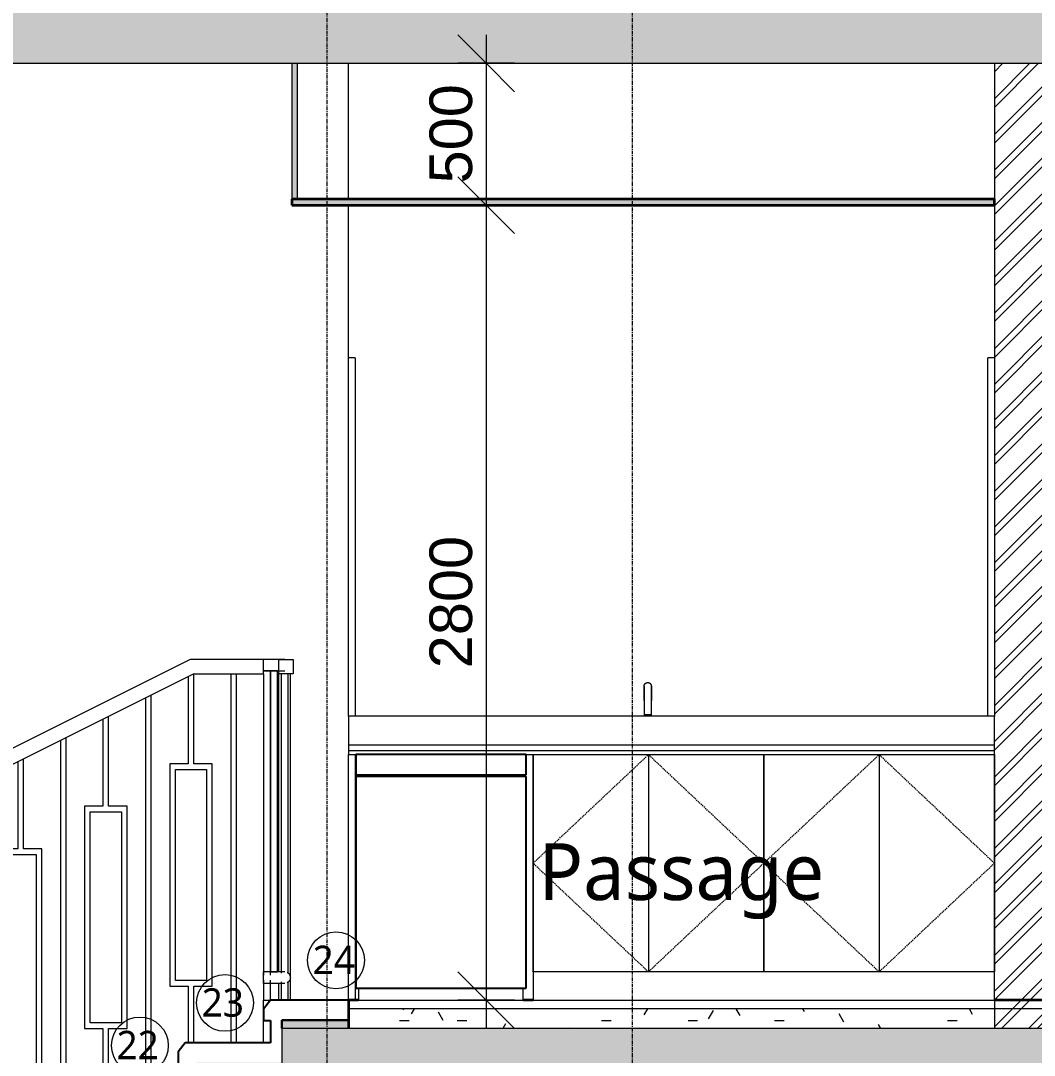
# Model space of a CAD drawing. Header units: millimetres. Extents: x -25665 to 60211, y -6376 to 13478.
# Drawn here: x 30751 to 34321, y 3856 to 7500 of the extents above; entities that cross this region are included whole.
import ezdxf

# ---------------------------------------------------------------- set-up
doc = ezdxf.new("R2010")
doc.units = ezdxf.units.MM
doc.linetypes.add('Grid Line', pattern=[22.225, 12.7, -3.175, 3.175, -3.175])
doc.linetypes.add('Hidden', pattern=[7.14375, 4.7625, -2.38125])
for name, color, linetype, lineweight in [('A-ANNO-DIMS', 211, 'Continuous', 9), ('A-ANNO-DIMS-100', 211, 'Continuous', 9), ('A-ANNO-NOTE', 131, 'Continuous', 9), ('A-AREA-IDEN', 2, 'Continuous', 9), ('A-CLNG', 13, 'Continuous', 9), ('A-CLNG-PATT', 13, 'Continuous', 35), ('A-DETL', 90, 'Continuous', 9), ('A-DETL-GENF', 92, 'Continuous', 9), ('A-DETL-MBND', 5, 'Continuous', 9), ('A-DETL-MEDM', 33, 'Continuous', 25), ('A-DETL-THIN', 151, 'Continuous', 9), ('A-DOOR', 31, 'Continuous', 9), ('A-FLOR', 192, 'Continuous', 9), ('A-FLOR-HRAL', 11, 'Continuous', 9), ('A-FLOR-MCUT', 51, 'Continuous', 9), ('A-FLOR-PATT', 8, 'Continuous', 35), ('A-GENM', 13, 'Continuous', 9), ('A-WALL', 113, 'Continuous', 9), ('A-WALL-PATT', 111, 'Continuous', 18), ('P-SANR-FIXT', 6, 'Continuous', 9), ('S-GRID', 1, 'Continuous', 9), ('S-STRS', 31, 'Continuous', 9)]:
    doc.layers.add(name, color=color, linetype=linetype, lineweight=lineweight)
doc.styles.add('Arial_4', font='arial.ttf', dxfattribs={"height": 150})
doc.styles.add('Lucida Sans Unicode', font='l_10646.ttf', dxfattribs={"height": 200})
doc.styles.add('Lucida Sans Unicode_1', font='l_10646.ttf', dxfattribs={"height": 100})
doc.dimstyles.new('100', dxfattribs={"dimscale": 304.8, "dimtxt": 153.03891, "dimasz": 0.656168, "dimexe": 0.328084, "dimexo": 0.0625, "dimgap": 0.016404, "dimtad": 1, "dimdec": 0, "dimzin": 0, "dimdsep": 46, "dimtxsty": 'Arial_4', "dimblk1": 'OBLIQUE', "dimblk2": 'OBLIQUE', "dimsah": 1, "dimcen": 0.09, "dimdle": 0.328084, "dimazin": 0, "dimtfac": 1, "dimtdec": 4, "dimtix": 1, "dimtmove": 0, "dimatfit": 3, "dimfxl": 0.328084, "dimfxlon": 1, "dimtvp": 1, "dimtolj": 1, "dimtzin": 0, "dimarcsym": 2})

# ---------------------------------------------------------------- blocks, each defined once
blk = doc.blocks.new('BEL-TD2-BED ROOM - TD3-V8-Section - B')
at = {"layer": 'A-DOOR'}
for p, q in [((-2818.9, 6313), (-2838.9, 6313)), ((-2813.9, 5050), (-2813.9, 6308)), ((-2813.9, 4050), (-2813.9, 4915))]:
    blk.add_line(p, q, dxfattribs=at)
blk.add_open_spline([(-2813.9, 6308), (-2813.9, 6308.4), (-2813.9, 6309.1), (-2814.2, 6309.9), (-2814.5, 6310.4), (-2814.7, 6310.8), (-2814.9, 6311.1), (-2815.2, 6311.5), (-2815.6, 6311.8), (-2815.9, 6312), (-2816.3, 6312.3), (-2816.9, 6312.6), (-2817.8, 6312.9), (-2818.4, 6313), (-2818.9, 6313)], degree=3, knots=[-1, -1, -1, -1, -0.833333, -0.75, -0.666667, -0.625, -0.583333, -0.5, -0.458333, -0.416667, -0.333333, -0.25, -0.166667, 0, 0, 0, 0], dxfattribs=at)
blk = doc.blocks.new('BEL-TD2-BED ROOM - TD3-1678525-Section - B')
at = {"layer": 'A-DOOR'}
for p, q in [((-588.9, 6308), (-588.9, 5050)), ((-563.9, 6313), (-583.9, 6313))]:
    blk.add_line(p, q, dxfattribs=at)
blk.add_open_spline([(-583.9, 6313), (-584.3, 6313), (-584.9, 6312.9), (-585.8, 6312.6), (-586.4, 6312.3), (-586.8, 6312), (-587.2, 6311.8), (-587.5, 6311.5), (-587.8, 6311.1), (-588, 6310.8), (-588.2, 6310.4), (-588.5, 6309.9), (-588.8, 6309.1), (-588.9, 6308.4), (-588.9, 6308)], degree=3, knots=[-1, -1, -1, -1, -0.833333, -0.75, -0.666667, -0.583333, -0.541667, -0.5, -0.416667, -0.375, -0.333333, -0.25, -0.166667, 0, 0, 0, 0], dxfattribs=at)
blk = doc.blocks.new('Railing - 25mm 2-634190-Section - B')
at = {"layer": 'A-FLOR-HRAL'}
for p, q in [((-3113.9, 5210), (-3113.9, 4150)), ((-3101.4, 5210), (-3113.9, 5210)), ((-3088.9, 5210), (-3101.4, 5210)), ((-3088.9, 4150), (-3088.9, 5210)), ((-3113.9, 4150), (-3101.4, 4150)), ((-3101.4, 4150), (-3088.9, 4150))]:
    blk.add_line(p, q, dxfattribs=at)
blk = doc.blocks.new('Railing - baluster-bel-40-634206-Section - B')
at = {"layer": 'A-FLOR-HRAL'}
blk.add_line((-3043.9, 4050), (-3043.9, 5200), dxfattribs=at)
blk = doc.blocks.new('Railing - 25mm 2-634180-Section - B')
at = {"layer": 'A-FLOR-HRAL'}
for p, q in [((-3076.4, 5200), (-3076.4, 4145.4)), ((-3051.4, 4145.4), (-3051.4, 5200)), ((-3076.4, 4114.6), (-3076.4, 4050)), ((-3051.4, 4050), (-3051.4, 4114.6))]:
    blk.add_line(p, q, dxfattribs=at)
blk = doc.blocks.new('Railing - 25mm 2-V9-Section - B')
at = {"layer": 'A-FLOR-HRAL'}
for p, q in [((-3126.4, 5210), (-3138.9, 5210)), ((-3138.9, 5200), (-3138.9, 4138.8)), ((-3113.9, 5210), (-3126.4, 5210)), ((-3113.9, 4138.8), (-3113.9, 5210)), ((-3138.9, 4121.2), (-3138.9, 4050)), ((-3113.9, 4050), (-3113.9, 4121.2)), ((-3138.9, 4050), (-3126.4, 4050)), ((-3126.4, 4050), (-3113.9, 4050))]:
    blk.add_line(p, q, dxfattribs=at)
blk = doc.blocks.new('Railing - Railing-453295-Section - B')
at = {"layer": 'A-FLOR-HRAL'}
for p, q in [((-3063.9, 4150), (-3138.9, 4150)), ((-3138.9, 4130), (-3138.9, 4150)), ((-3138.9, 4110), (-3138.9, 4130)), ((-3138.9, 4110), (-3063.9, 4110))]:
    blk.add_line(p, q, dxfattribs=at)
for points, knots in [([(-3055.3, 4148.1), (-3055.2, 4148), (-3054.7, 4147.8), (-3053.8, 4147.3), (-3052.7, 4146.6), (-3051.3, 4145.6), (-3050, 4144.5), (-3048.8, 4143.2), (-3047.7, 4141.8), (-3046.5, 4140), (-3045.3, 4137.7), (-3044.2, 4134.4), (-3043.9, 4131.7), (-3043.9, 4130)], [0.6414031, 0.6414031, 0.6414031, 0.6414031, 0.6458333, 0.6666667, 0.6875, 0.7083333, 0.75, 0.7708333, 0.7916667, 0.8333333, 0.875, 0.9166667, 1, 1, 1, 1]), ([(-3043.9, 4130), (-3043.9, 4128.3), (-3044.2, 4125.6), (-3045.3, 4122.3), (-3046.5, 4120), (-3047.7, 4118.2), (-3048.8, 4116.8), (-3050, 4115.5), (-3051.6, 4114.1), (-3053.5, 4112.9), (-3054.7, 4112.2), (-3055.2, 4112), (-3055.3, 4111.9)], [0, 0, 0, 0, 0.0833333, 0.125, 0.1666667, 0.2083333, 0.2291667, 0.25, 0.2916667, 0.3333333, 0.3541667, 0.3585969, 0.3585969, 0.3585969, 0.3585969])]:
    blk.add_open_spline(points, degree=3, knots=knots, dxfattribs=at)
for name in ['Railing - 25mm 2-V9-Section - B', 'Railing - 25mm 2-634190-Section - B', 'Railing - 25mm 2-634180-Section - B', 'Railing - baluster-bel-40-634206-Section - B']:
    blk.add_blockref(name, (0, 0))
blk = doc.blocks.new('Top Rail Type - Top Rail_Internal_-453499-Section - B')
at = {"layer": 'A-FLOR-HRAL'}
for p, q in [((-3063.9, 5250), (-3138.9, 5250)), ((-3138.9, 5210), (-3063.9, 5210))]:
    blk.add_line(p, q, dxfattribs=at)
blk = doc.blocks.new('Sink_Elkay_PSR_Series_11664 - PSR1918-979743-Section - B')
at = {"layer": 'P-SANR-FIXT'}
for p, q in [((-1797.8, 5105.6), (-1797.8, 5054.8)), ((-1772.4, 5054.8), (-1772.4, 5105.6)), ((-1785.1, 5054.8), (-1797.8, 5054.8)), ((-1797.8, 5054.2), (-1797.8, 5050)), ((-1772.4, 5054.8), (-1785.1, 5054.8)), ((-1772.4, 5050), (-1772.4, 5054.2))]:
    blk.add_line(p, q, dxfattribs=at)
at = {"layer": 'P-SANR-FIXT', "flags": 128}
for points in [[(-1797.8, 5156.4), (-1797.8, 5156.9), (-1797.7, 5157.4), (-1797.7, 5157.9), (-1797.6, 5158.4), (-1797.5, 5158.9), (-1797.4, 5159.4), (-1797.3, 5159.9), (-1797.1, 5160.4), (-1797, 5160.8), (-1796.8, 5161.3), (-1796.6, 5161.8), (-1796.4, 5162.2), (-1796.1, 5162.7), (-1795.8, 5163.1), (-1795.6, 5163.5), (-1795.3, 5164), (-1795, 5164.4), (-1794.6, 5164.7), (-1794.3, 5165.1), (-1793.9, 5165.5), (-1793.6, 5165.8), (-1793.2, 5166.2), (-1792.8, 5166.5), (-1792.4, 5166.8), (-1792, 5167.1), (-1791.5, 5167.3), (-1791.1, 5167.6), (-1790.6, 5167.8), (-1790.2, 5168), (-1789.7, 5168.2), (-1789.2, 5168.4), (-1788.7, 5168.5), (-1788.2, 5168.7), (-1787.7, 5168.8), (-1787.2, 5168.9), (-1786.7, 5169), (-1786.2, 5169), (-1785.7, 5169.1), (-1785.2, 5169.1), (-1785.1, 5169.1)], [(-1797.8, 5105.6), (-1797.8, 5107.6), (-1797.8, 5109.6), (-1797.8, 5111.7), (-1797.8, 5113.7), (-1797.8, 5115.7), (-1797.8, 5117.7), (-1797.8, 5119.6), (-1797.8, 5121.6), (-1797.8, 5123.5), (-1797.8, 5125.4), (-1797.8, 5127.2), (-1797.8, 5129), (-1797.8, 5130.8), (-1797.8, 5132.6), (-1797.8, 5134.3), (-1797.8, 5135.9), (-1797.8, 5137.5), (-1797.8, 5139.1), (-1797.8, 5140.6), (-1797.8, 5142), (-1797.8, 5143.4), (-1797.8, 5144.7), (-1797.8, 5146), (-1797.8, 5147.2), (-1797.8, 5148.3), (-1797.8, 5149.4), (-1797.8, 5150.4), (-1797.8, 5151.3), (-1797.8, 5152.1), (-1797.8, 5152.9), (-1797.8, 5153.6), (-1797.8, 5154.2), (-1797.8, 5154.8), (-1797.8, 5155.3), (-1797.8, 5155.6), (-1797.8, 5155.9), (-1797.8, 5156.2), (-1797.8, 5156.3), (-1797.8, 5156.4), (-1797.8, 5156.4)], [(-1797.8, 5156.4), (-1797.8, 5156.3), (-1797.8, 5156.2), (-1797.8, 5156), (-1797.8, 5155.7), (-1797.8, 5155.4), (-1797.8, 5154.9), (-1797.8, 5154.4), (-1797.8, 5153.8), (-1797.8, 5153.1), (-1797.8, 5152.4), (-1797.8, 5151.5), (-1797.8, 5150.6), (-1797.8, 5149.7), (-1797.8, 5148.6), (-1797.8, 5147.5), (-1797.8, 5146.3), (-1797.8, 5145.1), (-1797.8, 5143.8), (-1797.8, 5142.4), (-1797.8, 5141), (-1797.8, 5139.5), (-1797.8, 5137.9), (-1797.8, 5136.4), (-1797.8, 5134.7), (-1797.8, 5133), (-1797.8, 5131.3), (-1797.8, 5129.5), (-1797.8, 5127.7), (-1797.8, 5125.9), (-1797.8, 5124), (-1797.8, 5122.1), (-1797.8, 5120.1), (-1797.8, 5118.2), (-1797.8, 5116.2), (-1797.8, 5114.2), (-1797.8, 5112.2), (-1797.8, 5110.2), (-1797.8, 5108.2), (-1797.8, 5106.1), (-1797.8, 5105.6)], [(-1785.1, 5169.1), (-1784.6, 5169.1), (-1784.1, 5169), (-1783.6, 5169), (-1783.1, 5168.9), (-1782.6, 5168.8), (-1782.1, 5168.7), (-1781.6, 5168.6), (-1781.1, 5168.4), (-1780.6, 5168.3), (-1780.1, 5168.1), (-1779.7, 5167.9), (-1779.2, 5167.6), (-1778.8, 5167.4), (-1778.3, 5167.1), (-1777.9, 5166.9), (-1777.5, 5166.6), (-1777.1, 5166.3), (-1776.7, 5165.9), (-1776.3, 5165.6), (-1776, 5165.2), (-1775.6, 5164.9), (-1775.3, 5164.5), (-1775, 5164.1), (-1774.7, 5163.7), (-1774.4, 5163.2), (-1774.1, 5162.8), (-1773.9, 5162.4), (-1773.7, 5161.9), (-1773.4, 5161.4), (-1773.3, 5161), (-1773.1, 5160.5), (-1772.9, 5160), (-1772.8, 5159.5), (-1772.7, 5159), (-1772.6, 5158.5), (-1772.5, 5158), (-1772.4, 5157.5), (-1772.4, 5157), (-1772.4, 5156.5), (-1772.4, 5156.4)], [(-1772.4, 5105.6), (-1772.4, 5107.6), (-1772.4, 5109.6), (-1772.4, 5111.7), (-1772.4, 5113.7), (-1772.4, 5115.7), (-1772.4, 5117.7), (-1772.4, 5119.6), (-1772.4, 5121.6), (-1772.4, 5123.5), (-1772.4, 5125.4), (-1772.4, 5127.2), (-1772.4, 5129), (-1772.4, 5130.8), (-1772.4, 5132.6), (-1772.4, 5134.3), (-1772.4, 5135.9), (-1772.4, 5137.5), (-1772.4, 5139.1), (-1772.4, 5140.6), (-1772.4, 5142), (-1772.4, 5143.4), (-1772.4, 5144.7), (-1772.4, 5146), (-1772.4, 5147.2), (-1772.4, 5148.3), (-1772.4, 5149.4), (-1772.4, 5150.4), (-1772.4, 5151.3), (-1772.4, 5152.1), (-1772.4, 5152.9), (-1772.4, 5153.6), (-1772.4, 5154.2), (-1772.4, 5154.8), (-1772.4, 5155.3), (-1772.4, 5155.6), (-1772.4, 5155.9), (-1772.4, 5156.2), (-1772.4, 5156.3), (-1772.4, 5156.4), (-1772.4, 5156.4)], [(-1772.4, 5156.4), (-1772.4, 5156.3), (-1772.4, 5156.2), (-1772.4, 5156), (-1772.4, 5155.7), (-1772.4, 5155.4), (-1772.4, 5154.9), (-1772.4, 5154.4), (-1772.4, 5153.8), (-1772.4, 5153.1), (-1772.4, 5152.4), (-1772.4, 5151.5), (-1772.4, 5150.6), (-1772.4, 5149.7), (-1772.4, 5148.6), (-1772.4, 5147.5), (-1772.4, 5146.3), (-1772.4, 5145.1), (-1772.4, 5143.8), (-1772.4, 5142.4), (-1772.4, 5141), (-1772.4, 5139.5), (-1772.4, 5137.9), (-1772.4, 5136.4), (-1772.4, 5134.7), (-1772.4, 5133), (-1772.4, 5131.3), (-1772.4, 5129.5), (-1772.4, 5127.7), (-1772.4, 5125.9), (-1772.4, 5124), (-1772.4, 5122.1), (-1772.4, 5120.1), (-1772.4, 5118.2), (-1772.4, 5116.2), (-1772.4, 5114.2), (-1772.4, 5112.2), (-1772.4, 5110.2), (-1772.4, 5108.2), (-1772.4, 5106.1), (-1772.4, 5105.6)]]:
    blk.add_lwpolyline(points, dxfattribs=at)
blk = doc.blocks.new('handrail - handrail-1661725-Section - B')
at = {"layer": 'A-GENM'}
for p, q in [((-3397.1, 5250), (-5813.9, 4041.6)), ((-3138.9, 5250), (-3397.1, 5250)), ((-3138.9, 5200), (-3138.9, 5250)), ((-5813.9, 3985.7), (-3385.3, 5200)), ((-3403.9, 5190.7), (-3403.9, 4883.2)), ((-3385.3, 5200), (-3138.9, 5200)), ((-3383.9, 4883.2), (-3383.9, 5200)), ((-3253.9, 5200), (-3253.9, 3900)), ((-3233.9, 3900), (-3233.9, 5200)), ((-3553.9, 5115.7), (-3553.9, 3750)), ((-3533.9, 3750), (-3533.9, 5125.7)), ((-3703.9, 5040.7), (-3703.9, 4733.2)), ((-3683.9, 4733.2), (-3683.9, 5050.7)), ((-3853.9, 4965.7), (-3853.9, 3600)), ((-3833.9, 3600), (-3833.9, 4975.7)), ((-4003.9, 4890.7), (-4003.9, 4583.2)), ((-3983.9, 4583.2), (-3983.9, 4900.7)), ((-3403.9, 4883.2), (-3468.9, 4883.2)), ((-3468.9, 4883.2), (-3468.9, 4100)), ((-3318.9, 4883.2), (-3383.9, 4883.2)), ((-3318.9, 4100), (-3318.9, 4883.2)), ((-3448.9, 4120), (-3448.9, 4863.2)), ((-3448.9, 4863.2), (-3338.9, 4863.2)), ((-3338.9, 4863.2), (-3338.9, 4120)), ((-4153.9, 4815.7), (-4153.9, 3450)), ((-4133.9, 3450), (-4133.9, 4825.7)), ((-4303.9, 4740.7), (-4303.9, 4433.2)), ((-4283.9, 4433.2), (-4283.9, 4750.7)), ((-3703.9, 4733.2), (-3768.9, 4733.2)), ((-3768.9, 4733.2), (-3768.9, 3950)), ((-3748.9, 3970), (-3748.9, 4713.2)), ((-3748.9, 4713.2), (-3638.9, 4713.2)), ((-3618.9, 4733.2), (-3683.9, 4733.2)), ((-3638.9, 4713.2), (-3638.9, 3970)), ((-3618.9, 3950), (-3618.9, 4733.2)), ((-4453.9, 4665.7), (-4453.9, 3300)), ((-4433.9, 3300), (-4433.9, 4675.7)), ((-4583.9, 4283.2), (-4583.9, 4600.7)), ((-4603.9, 4590.7), (-4603.9, 4283.2)), ((-4003.9, 4583.2), (-4068.9, 4583.2)), ((-4068.9, 4583.2), (-4068.9, 3800)), ((-4048.9, 3820), (-4048.9, 4563.2)), ((-4048.9, 4563.2), (-3938.9, 4563.2)), ((-3918.9, 4583.2), (-3983.9, 4583.2)), ((-3938.9, 4563.2), (-3938.9, 3820)), ((-3918.9, 3800), (-3918.9, 4583.2)), ((-4733.9, 3150), (-4733.9, 4525.7)), ((-4753.9, 4515.7), (-4753.9, 3150)), ((-4883.9, 4133.2), (-4883.9, 4450.7)), ((-4903.9, 4440.7), (-4903.9, 4133.2)), ((-4303.9, 4433.2), (-4368.9, 4433.2)), ((-4368.9, 4433.2), (-4368.9, 3650)), ((-4348.9, 3670), (-4348.9, 4413.2)), ((-4348.9, 4413.2), (-4238.9, 4413.2)), ((-4218.9, 4433.2), (-4283.9, 4433.2)), ((-4238.9, 4413.2), (-4238.9, 3670)), ((-4218.9, 3650), (-4218.9, 4433.2)), ((-5033.9, 3000), (-5033.9, 4375.7)), ((-5053.9, 4365.7), (-5053.9, 3000)), ((-5183.9, 3983.2), (-5183.9, 4300.7)), ((-5203.9, 4290.7), (-5203.9, 3983.2)), ((-4603.9, 4283.2), (-4668.9, 4283.2)), ((-4668.9, 4283.2), (-4668.9, 3500)), ((-4518.9, 4283.2), (-4583.9, 4283.2)), ((-4518.9, 3500), (-4518.9, 4283.2)), ((-4648.9, 3520), (-4648.9, 4263.2)), ((-4648.9, 4263.2), (-4538.9, 4263.2)), ((-4538.9, 4263.2), (-4538.9, 3520)), ((-5353.9, 4215.7), (-5353.9, 2850)), ((-5333.9, 2850), (-5333.9, 4225.7)), ((-5503.9, 4140.7), (-5503.9, 3833.2)), ((-5483.9, 3833.2), (-5483.9, 4150.7)), ((-4903.9, 4133.2), (-4968.9, 4133.2)), ((-4968.9, 4133.2), (-4968.9, 3350)), ((-4818.9, 4133.2), (-4883.9, 4133.2)), ((-4818.9, 3350), (-4818.9, 4133.2)), ((-3338.9, 4120), (-3448.9, 4120)), ((-4948.9, 3370), (-4948.9, 4113.2)), ((-4948.9, 4113.2), (-4838.9, 4113.2)), ((-4838.9, 4113.2), (-4838.9, 3370)), ((-3468.9, 4100), (-3403.9, 4100)), ((-3403.9, 4100), (-3403.9, 3900)), ((-3383.9, 3900), (-3383.9, 4100)), ((-3383.9, 4100), (-3318.9, 4100)), ((-5653.9, 4065.7), (-5653.9, 2700)), ((-5633.9, 2700), (-5633.9, 4075.7)), ((-5813.9, 4041.6), (-5813.9, 3985.7)), ((-5813.9, 3985.7), (-5813.9, 2700)), ((-5793.9, 2700), (-5793.9, 3995.7)), ((-5203.9, 3983.2), (-5268.9, 3983.2)), ((-5268.9, 3983.2), (-5268.9, 3200)), ((-5118.9, 3983.2), (-5183.9, 3983.2)), ((-5118.9, 3200), (-5118.9, 3983.2)), ((-5248.9, 3220), (-5248.9, 3963.2)), ((-5248.9, 3963.2), (-5138.9, 3963.2)), ((-5138.9, 3963.2), (-5138.9, 3220)), ((-3768.9, 3950), (-3703.9, 3950)), ((-3638.9, 3970), (-3748.9, 3970)), ((-3703.9, 3950), (-3703.9, 3750)), ((-3683.9, 3750), (-3683.9, 3950)), ((-3683.9, 3950), (-3618.9, 3950)), ((-5503.9, 3833.2), (-5568.9, 3833.2)), ((-5568.9, 3833.2), (-5568.9, 3050)), ((-5418.9, 3833.2), (-5483.9, 3833.2)), ((-5418.9, 3050), (-5418.9, 3833.2)), ((-5548.9, 3070), (-5548.9, 3813.2)), ((-5548.9, 3813.2), (-5438.9, 3813.2)), ((-5438.9, 3813.2), (-5438.9, 3070)), ((-4068.9, 3800), (-4003.9, 3800)), ((-3938.9, 3820), (-4048.9, 3820)), ((-4003.9, 3800), (-4003.9, 3600)), ((-3983.9, 3600), (-3983.9, 3800)), ((-3983.9, 3800), (-3918.9, 3800)), ((-4368.9, 3650), (-4303.9, 3650)), ((-4238.9, 3670), (-4348.9, 3670)), ((-4303.9, 3650), (-4303.9, 3450)), ((-4283.9, 3450), (-4283.9, 3650)), ((-4283.9, 3650), (-4218.9, 3650)), ((-4668.9, 3500), (-4603.9, 3500)), ((-4538.9, 3520), (-4648.9, 3520)), ((-4603.9, 3500), (-4603.9, 3300)), ((-4583.9, 3300), (-4583.9, 3500)), ((-4583.9, 3500), (-4518.9, 3500)), ((-4838.9, 3370), (-4948.9, 3370)), ((-4968.9, 3350), (-4903.9, 3350)), ((-4903.9, 3350), (-4903.9, 3150)), ((-4883.9, 3150), (-4883.9, 3350)), ((-4883.9, 3350), (-4818.9, 3350)), ((-5138.9, 3220), (-5248.9, 3220)), ((-5268.9, 3200), (-5203.9, 3200)), ((-5203.9, 3200), (-5203.9, 3000)), ((-5183.9, 3000), (-5183.9, 3200)), ((-5183.9, 3200), (-5118.9, 3200)), ((-5438.9, 3070), (-5548.9, 3070)), ((-5568.9, 3050), (-5503.9, 3050)), ((-5503.9, 3050), (-5503.9, 2850)), ((-5483.9, 2850), (-5483.9, 3050)), ((-5483.9, 3050), (-5418.9, 3050))]:
    blk.add_line(p, q, dxfattribs=at)
blk = doc.blocks.new('handrail2 - handrail-1719077-Section - B')
at = {"layer": 'A-GENM'}
for p, q in [((-3083.9, 5200), (-3083.9, 5250)), ((-3083.9, 5250), (-3033.9, 5250)), ((-3033.9, 5250), (-3033.9, 5200)), ((-3033.9, 5200), (-3083.9, 5200)), ((-3083.9, 4149.8), (-3083.9, 5200)), ((-3083.9, 4050), (-3083.9, 4110.2))]:
    blk.add_line(p, q, dxfattribs=at)
blk = doc.blocks.new('Kit_Cabinet-Elevation-2d - Kit_Cabinet-Elevation-2d-980966-Section - B')
at = {"layer": 'A-DETL-GENF', "linetype": 'Hidden'}
for p, q in [((-1376.4, 4532.5), (-970.1, 4915)), ((-563.9, 4532.5), (-970.1, 4915)), ((-970.1, 4150), (-1376.4, 4532.5)), ((-563.9, 4532.5), (-970.1, 4150))]:
    blk.add_line(p, q, dxfattribs=at)
at = {"layer": 'A-DETL-GENF'}
for p, q in [((-970.1, 4915), (-970.1, 4150)), ((-563.9, 4150), (-563.9, 4915)), ((-563.9, 4915), (-563.9, 4150))]:
    blk.add_line(p, q, dxfattribs=at)
blk = doc.blocks.new('Kit_Cabinet-Elevation-2d - Kit_Cabinet-Elevation-2d-V10-Section - B')
at = {"layer": 'A-DETL-GENF'}
for p, q in [((-2188.9, 4915), (-2188.9, 4150)), ((-2188.9, 4150), (-2188.9, 4915)), ((-1782.6, 4915), (-1782.6, 4150)), ((-1376.4, 4150), (-1376.4, 4915)), ((-1376.4, 4915), (-1376.4, 4150))]:
    blk.add_line(p, q, dxfattribs=at)
at = {"layer": 'A-DETL-GENF', "linetype": 'Hidden'}
for p, q in [((-2188.9, 4532.5), (-1782.6, 4915)), ((-1376.4, 4532.5), (-1782.6, 4915)), ((-1782.6, 4150), (-2188.9, 4532.5)), ((-1376.4, 4532.5), (-1782.6, 4150))]:
    blk.add_line(p, q, dxfattribs=at)
blk = doc.blocks.new('DIMBLOCK50-Section - B')
at = {"layer": 'A-ANNO-DIMS-100', "transparency": 16777216}
for p, q in [((32390.1, 7350), (32290.1, 7450)), ((32390.1, 7450), (32390.1, 6850)), ((32490.1, 7350), (32290.1, 7350)), ((32390.1, 7350), (32490.1, 7250)), ((32390.1, 7350), (32490.1, 7350)), ((32390.1, 6850), (32290.1, 6950)), ((32490.1, 6850), (32290.1, 6850)), ((32390.1, 6850), (32490.1, 6750)), ((32390.1, 6850), (32490.1, 6850))]:
    blk.add_line(p, q, dxfattribs=at)
at = {"layer": 'A-ANNO-DIMS-100', "color": 0, "transparency": 16777216, "insert": (32190.4, 6926.9), "char_height": 150, "width": 415.324, "attachment_point": 1, "rotation": 90, "line_spacing_factor": 0.941778, "style": 'Arial_4'}
blk.add_mtext('500', dxfattribs=at)
blk = doc.blocks.new('_Oblique')
at = {"color": 0, "linetype": 'ByBlock', "lineweight": -2}
blk.add_line((-0.5, -0.5), (0.5, 0.5), dxfattribs=at)
blk = doc.blocks.new('DIMBLOCK51-Section - B')
at = {"layer": 'A-ANNO-DIMS-100', "transparency": 16777216}
for p, q in [((32390.1, 6850), (32290.1, 6950)), ((32490.1, 6850), (32290.1, 6850)), ((32390.1, 6850), (32390.1, 3950)), ((32390.1, 6850), (32490.1, 6750)), ((32390.1, 6850), (32490.1, 6850)), ((32390.1, 4050), (32290.1, 4150)), ((32490.1, 4050), (32290.1, 4050)), ((32390.1, 4050), (32490.1, 3950)), ((32390.1, 4050), (32490.1, 4050))]:
    blk.add_line(p, q, dxfattribs=at)
at = {"layer": 'A-ANNO-DIMS-100', "color": 0, "transparency": 16777216, "insert": (32190.4, 5219.3), "char_height": 150, "width": 553.765, "attachment_point": 1, "rotation": 90, "line_spacing_factor": 0.941778, "style": 'Arial_4'}
blk.add_mtext('2800', dxfattribs=at)
blk = doc.blocks.new('step-numbering - External finishes-tag-1023582-Section - B')
at = {"layer": 'A-ANNO-NOTE'}
blk.add_circle((-3013.9, 595.1), 100, dxfattribs=at)

msp = doc.modelspace()

# ---------------------------------------------------------------- hatches: boundary and pattern name
at = {"layer": 'A-CLNG-PATT', "lineweight": 9}
msp.add_hatch(color=256, dxfattribs=at).paths.add_polyline_path([(31734.7, 6850), (34180.3, 6850), (34180.3, 6870), (31705.3, 6870), (31705.3, 6850)])
at = {"layer": 'A-DETL-GENF'}
for points in [[(38402.3, 6850), (38480.3, 6850), (38480.3, 8750), (38280.3, 8750), (38280.3, 7550), (30967.8, 7550), (30967.8, 8150), (30667.8, 8150), (30667.8, 7550), (29967.8, 7550), (29967.8, 8150), (29667.8, 8150), (29667.8, 7550), (27705.3, 7550), (27705.3, 9350), (27505.3, 9350), (27505.3, 6850), (27705.3, 6850), (27705.3, 7350), (38230.3, 7350), (38230.3, 6850), (38280.3, 6850)], [(27636.2, 1780), (27705.3, 1780), (27705.3, 2320), (29041.6, 2320), (31901.6, 3750), (38230.3, 3750), (38230.3, 3250), (38480.3, 3250), (38480.3, 3950), (31670.3, 3950), (31670.3, 3830), (31370.3, 3830), (31370.3, 3680), (31070.3, 3680), (31070.3, 3530), (30770.3, 3530), (30770.3, 3380), (30470.3, 3380), (30470.3, 3230), (30170.3, 3230), (30170.3, 3080), (29870.3, 3080), (29870.3, 2930), (29570.3, 2930), (29570.3, 2780), (29270.3, 2780), (29270.3, 2630), (28970.3, 2630), (28970.3, 2480), (27505.3, 2480), (27505.3, 1780)]]:
    msp.add_hatch(color=253, dxfattribs=at).paths.add_polyline_path(points)
at = {"layer": 'A-FLOR-PATT', "lineweight": 9}
h = msp.add_hatch(dxfattribs=at)
h.set_pattern_fill('FP_23', color=256, style=0, pattern_type=2)
h.set_pattern_definition([(0, (33405.6, 4690), (406.4, 101.6), [33.528, -271.272, 33.528, -271.272, -1625.6]), (0, (33405.6, 4690), (406.4, 101.6), [-609.6, 33.528, -576.072, 33.528, -271.272, -711.2]), (0, (33405.6, 4690), (406.4, 101.6), [-1524, 33.528, -169.672, 33.528, -474.472]), (120, (33558, 4740.8), (-291.1882, 301.1527), [33.528, -271.272, 33.528, -271.272, -1625.6]), (120, (33558, 4740.8), (-291.1882, 301.1527), [-609.6, 33.528, -576.072, 33.528, -271.272, -711.2]), (120, (33558, 4740.8), (-291.1882, 301.1527), [-1524, 33.528, -169.672, 33.528, -474.472]), (240, (33608.8, 4944), (-115.2118, -402.7527), [33.528, -271.272, 33.528, -271.272, -1625.6]), (240, (33608.8, 4944), (-115.2118, -402.7527), [-609.6, 33.528, -576.072, 33.528, -271.272, -711.2]), (240, (33608.8, 4944), (-115.2118, -402.7527), [-1524, 33.528, -169.672, 33.528, -474.472])])
h.paths.add_polyline_path([(31905.3, 3950), (34180.3, 3950), (34180.3, 4020), (31905.3, 4020), (31905.3, 3970.3)])
h.paths.add_polyline_path([(37353, 3950), (38230.3, 3950), (38230.3, 4020), (36380.3, 4020), (36380.3, 3950), (37049.3, 3950)])
h.paths.add_polyline_path([(34380.3, 3950), (36280.3, 3950), (36280.3, 4020), (34380.3, 4020)])
at = {"layer": 'A-WALL-PATT', "lineweight": 9}
msp.add_hatch(color=256, dxfattribs=at).paths.add_polyline_path([(31705.3, 6870), (31725.3, 6870), (31725.3, 7350), (31705.3, 7350), (31705.3, 7222)])
h = msp.add_hatch(dxfattribs=at)
h.set_pattern_fill('FP_21', color=256, style=0, pattern_type=2)
h.set_pattern_definition([(45, (33405.6, 4690), (-62.8618, 62.8618), []), (45, (33405.6, 4785.25), (-62.8618, 62.8618), [])])
h.paths.add_polyline_path([(34380.3, 3950), (34380.3, 7350), (34180.3, 7350), (34180.3, 3950), (34316.5, 3950)])
at = {"layer": 'S-STRS'}
msp.add_hatch(color=256, dxfattribs=at).paths.add_polyline_path([(31887.3, 3950), (31905.3, 3950), (31905.3, 3980), (31670.3, 3980), (31670.3, 3950), (31858.3, 3950)])

# ---------------------------------------------------------------- linework, layer by layer
at = {"layer": 'A-CLNG', "lineweight": 35}
for p, q in [((34180.3, 6871), (31705.3, 6871)), ((31705.3, 6871), (31705.3, 6850)), ((34180.3, 6850), (34180.3, 6871)), ((31705.3, 6850), (34180.3, 6850))]:
    msp.add_line(p, q, dxfattribs=at)
at = {"layer": 'A-CLNG'}
msp.add_line((34180.3, 6870), (31725.3, 6870), dxfattribs=at)
at = {"layer": 'A-DETL'}
for p, q in [((34180.3, 4050), (34380.3, 4050)), ((34380.3, 4020), (34180.3, 4020))]:
    msp.add_line(p, q, dxfattribs=at)
at = {"layer": 'A-DETL-MBND'}
for p, q in [((31905.3, 4950), (31905.3, 4930)), ((31905.3, 4930), (31905.3, 4915)), ((31905.3, 4930), (34180.3, 4930)), ((34180.3, 4930), (34180.3, 4950)), ((34180.3, 4915), (34180.3, 4930)), ((31905.3, 4915), (31930.8, 4915)), ((32530.8, 4915), (34180.3, 4915)), ((32555.3, 4150), (32555.3, 4050)), ((34180.3, 4150), (32555.3, 4150)), ((34180.3, 4050), (34180.3, 4150)), ((32555.3, 4050), (34180.3, 4050))]:
    msp.add_line(p, q, dxfattribs=at)
at = {"layer": 'A-DETL-MEDM'}
for p, q in [((32530.8, 4915), (31930.8, 4915)), ((31930.8, 4915), (31930.8, 4843.6)), ((32530.8, 4843.6), (32530.8, 4915)), ((31930.8, 4843.6), (32530.8, 4843.6)), ((32530.8, 4837.9), (31930.8, 4837.9)), ((31930.8, 4837.9), (31930.8, 4092.2)), ((32530.8, 4092.2), (32530.8, 4837.9)), ((31930.8, 4092.2), (32530.8, 4092.2))]:
    msp.add_line(p, q, dxfattribs=at)
at = {"layer": 'A-DETL-THIN'}
for p, q in [((27705.3, 7350), (38230.3, 7350)), ((34180.3, 5050), (31905.3, 5050)), ((31905.3, 5050), (31905.3, 4950)), ((34180.3, 4950), (34180.3, 5050)), ((31905.3, 4950), (34180.3, 4950)), ((31940.5, 4092.2), (31940.5, 4050)), ((32520.5, 4050), (32520.5, 4092.2)), ((31940.5, 4050), (32520.5, 4050)), ((36280.3, 3950), (31670.3, 3950)), ((31670.3, 3950), (31670.3, 3830))]:
    msp.add_line(p, q, dxfattribs=at)
at = {"layer": 'A-FLOR'}
for p, q in [((31605.3, 4018.2), (31605.3, 4050)), ((31605.3, 3900), (31605.3, 3979.2))]:
    msp.add_line(p, q, dxfattribs=at)
at = {"layer": 'A-FLOR', "lineweight": 35}
for p, q in [((31940.5, 4050), (31905.3, 4050)), ((31905.3, 4050), (31905.3, 3950)), ((32555.3, 4050), (32520.5, 4050)), ((34380.3, 4050), (34180.3, 4050))]:
    msp.add_line(p, q, dxfattribs=at)
at = {"layer": 'A-FLOR-MCUT'}
msp.add_line((34380.3, 4020), (31905.3, 4020), dxfattribs=at)
at = {"layer": 'A-WALL', "lineweight": 18}
for p, q in [((31705.3, 7350), (31705.3, 6871)), ((31725.3, 6870), (31725.3, 7350)), ((34180.3, 7350), (34180.3, 5050)), ((31705.3, 6870), (31725.3, 6870)), ((34180.3, 4050), (34180.3, 3950))]:
    msp.add_line(p, q, dxfattribs=at)
at = {"layer": 'A-WALL'}
for p, q in [((31905.3, 6871), (31905.3, 7350)), ((31905.3, 5050), (31905.3, 6850)), ((31905.3, 4050), (31905.3, 4915))]:
    msp.add_line(p, q, dxfattribs=at)
at = {"layer": 'S-GRID', "linetype": 'Grid Line'}
for p, q in [((31830.3, -304.8), (31830.3, 12677.9)), ((32905.3, -304.8), (32905.3, 12677.9))]:
    msp.add_line(p, q, dxfattribs=at)
at = {"layer": 'S-STRS', "lineweight": 25}
for p, q in [((31630.3, 4050), (31605.3, 4018.2)), ((31905.3, 4050), (31630.3, 4050)), ((31905.3, 3980), (31905.3, 4050)), ((31605.3, 4018.2), (31605.3, 4012.3)), ((31605.3, 4012.3), (31605.3, 3979.2)), ((31605.3, 3979.2), (31630.3, 3979.2)), ((31630.3, 3979.2), (31630.3, 3900)), ((31905.3, 3980), (31670.3, 3980)), ((31670.3, 3980), (31670.3, 3950)), ((31670.3, 3980), (31905.3, 3980)), ((31670.3, 3950), (31670.3, 3980)), ((31905.3, 3950), (31905.3, 3980)), ((31330.3, 3900), (31305.3, 3868.2)), ((31630.3, 3900), (31330.3, 3900)), ((31305.3, 3868.2), (31305.3, 3862.3)), ((31305.3, 3862.3), (31305.3, 3829.2))]:
    msp.add_line(p, q, dxfattribs=at)

# ---------------------------------------------------------------- block references
at = {"layer": 'A-ANNO-NOTE'}
for p in [(34874.9, 3595.7), (34484.2, 3445.7), (34184.2, 3295.7)]:
    msp.add_blockref('step-numbering - External finishes-tag-1023582-Section - B', p, dxfattribs=at)
at = {"layer": 'A-DETL-GENF'}
for name in ['Kit_Cabinet-Elevation-2d - Kit_Cabinet-Elevation-2d-V10-Section - B', 'Kit_Cabinet-Elevation-2d - Kit_Cabinet-Elevation-2d-980966-Section - B']:
    msp.add_blockref(name, (34744.2, 0), dxfattribs=at)
at = {"layer": 'A-DOOR'}
for name in ['BEL-TD2-BED ROOM - TD3-V8-Section - B', 'BEL-TD2-BED ROOM - TD3-1678525-Section - B']:
    msp.add_blockref(name, (34744.2, 0), dxfattribs=at)
at = {"layer": 'A-FLOR-HRAL'}
for name in ['Top Rail Type - Top Rail_Internal_-453499-Section - B', 'Railing - Railing-453295-Section - B']:
    msp.add_blockref(name, (34744.2, 0), dxfattribs=at)
at = {"layer": 'A-GENM'}
for name in ['handrail - handrail-1661725-Section - B', 'handrail2 - handrail-1719077-Section - B']:
    msp.add_blockref(name, (34744.2, 0), dxfattribs=at)
at = {"layer": 'P-SANR-FIXT'}
msp.add_blockref('Sink_Elkay_PSR_Series_11664 - PSR1918-979743-Section - B', (34744.2, 0), dxfattribs=at)

# ---------------------------------------------------------------- texts
at = {"layer": 'A-ANNO-NOTE', "char_height": 100, "width": 208.439, "attachment_point": 1, "style": 'Lucida Sans Unicode_1'}
for s, insert in [('24', (31778.8, 4242.3)), ('23', (31388, 4092.3)), ('22', (31088, 3942.3))]:
    msp.add_mtext(s, dxfattribs=dict(at, insert=insert))
at = {"layer": 'A-AREA-IDEN', "insert": (32574.2, 4603), "char_height": 200, "width": 1338.818, "attachment_point": 1, "style": 'Lucida Sans Unicode'}
msp.add_mtext('Passage', dxfattribs=at)

# ---------------------------------------------------------------- dimensions: what is measured, and where the dimension line sits
at = {"layer": 'A-ANNO-DIMS'}
for base, p1, p2, override, picture, middle in [((32390.1, 6850), (32490.1, 7350), (32490.1, 6850), {"dimpost": '<>', "dimfxl": 500}, 'DIMBLOCK50-Section - B', (32308.5, 7100)), ((32390.1, 4050), (32490.1, 6850), (32490.1, 4050), {"dimpost": '<>', "dimfxl": 2800}, 'DIMBLOCK51-Section - B', (32308.5, 5450))]:
    dim = msp.add_linear_dim(base=base, p1=p1, p2=p2, angle=90, dimstyle='100', override=override, dxfattribs=at)
    dim.commit()
    dim.dimension.update_dxf_attribs({"geometry": picture, "text_midpoint": middle})

doc.saveas('drawing.dxf')
